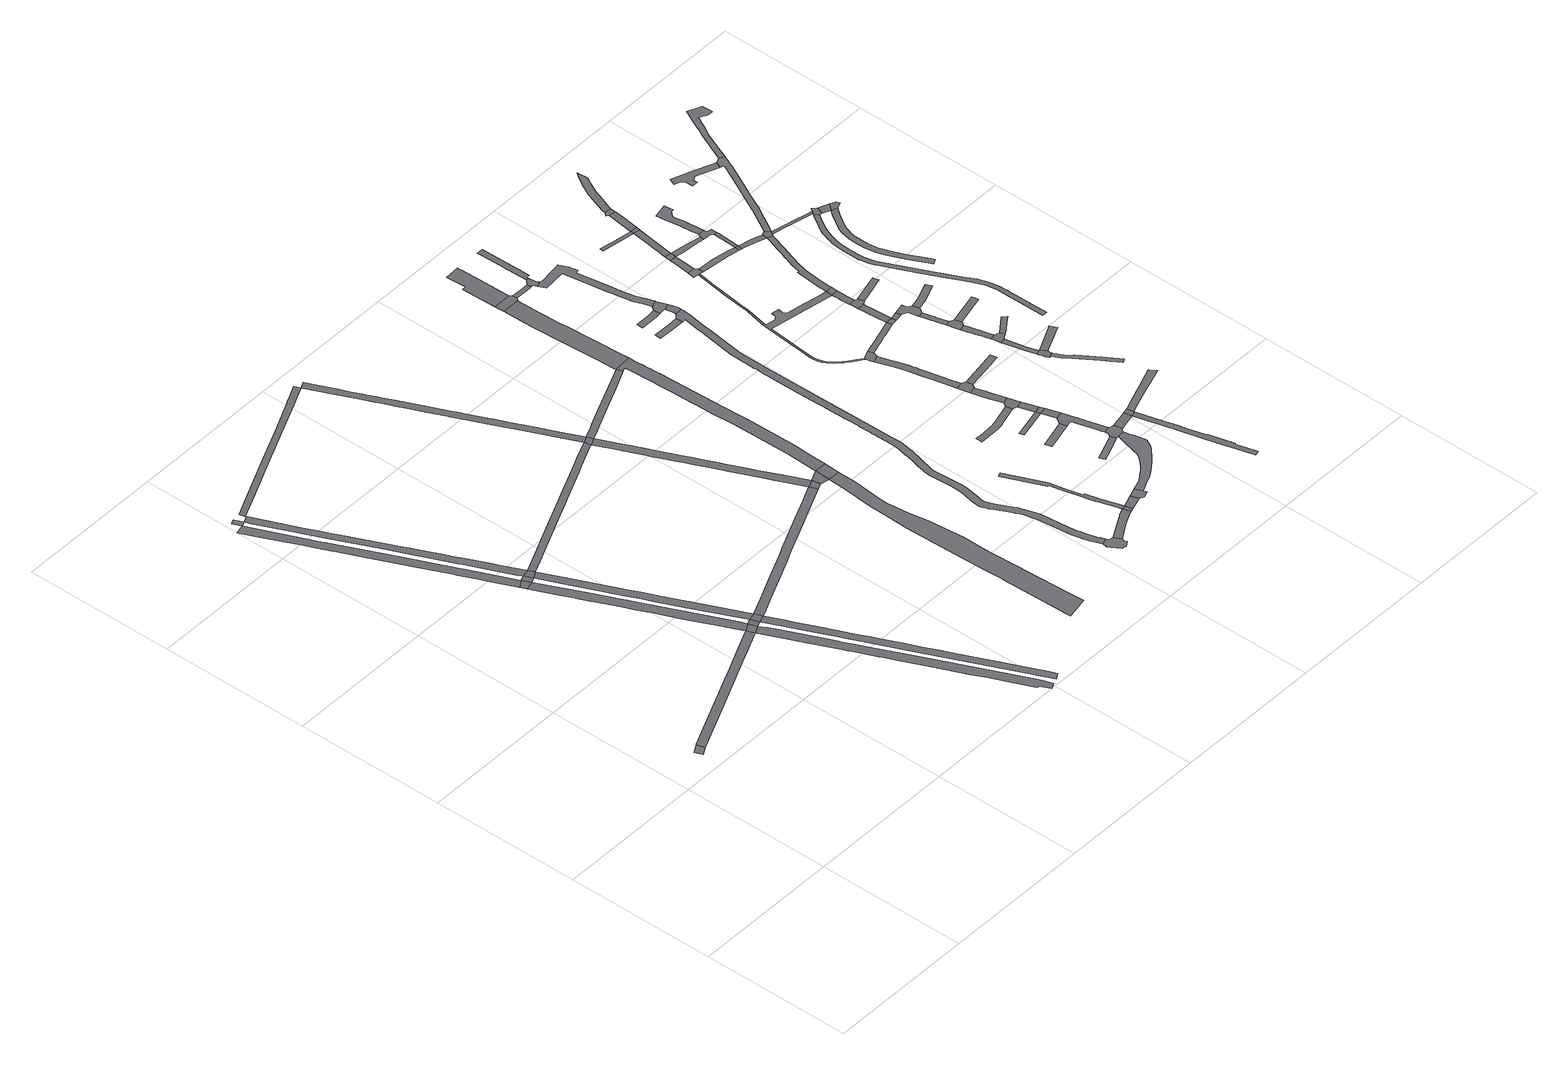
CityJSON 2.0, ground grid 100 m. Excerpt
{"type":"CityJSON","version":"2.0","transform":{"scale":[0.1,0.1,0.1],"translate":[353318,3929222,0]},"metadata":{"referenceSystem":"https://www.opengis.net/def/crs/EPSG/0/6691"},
"CityObjects":{
"road1":{"type":"Road","geometry":[{"type":"MultiSurface","lod":"1","boundaries":[[[0,1,2,3,4]]]}]},
"road2":{"type":"Road","attributes":{"RoadStructureAttribute.sectionType":"1"},"geometry":[{"type":"MultiSurface","lod":"1","boundaries":[[[5,6,7,8,9,10,11,12,13,14,2,1,15,16,17,18,19,20,21]]]}]},
"road3":{"type":"Road","attributes":{"RoadStructureAttribute.sectionType":"1"},"geometry":[{"type":"MultiSurface","lod":"1","boundaries":[[[22,23,24,25,26,27,28,29,30,31,32,33,34,35,36,37,38,39,40,41,42,43,44,45,46,47,48,49,50]]]}]},
"road4":{"type":"Road","attributes":{"RoadStructureAttribute.sectionType":"1"},"geometry":[{"type":"MultiSurface","lod":"1","boundaries":[[[51,52,50,53,54,55,56,57,58,59,60,61,62,63,64,65,66,67,68,69,70,71,72,73,74,75,76,77,78,79,80,81,82,83,54,84]]]}]},
"road5":{"type":"Road","geometry":[{"type":"MultiSurface","lod":"1","boundaries":[[[42,41,85,86]]]}]},
"road6":{"type":"Road","attributes":{"RoadStructureAttribute.sectionType":"1"},"geometry":[{"type":"MultiSurface","lod":"1","boundaries":[[[87,88,65,89,42,86]]]}]},
"road7":{"type":"Road","attributes":{"RoadStructureAttribute.sectionType":"1"},"geometry":[{"type":"MultiSurface","lod":"1","boundaries":[[[85,90,91,92,93,94,95,96,97,98,99,5,100,101,102,103,104,86]]]}]},
"road8":{"type":"Road","geometry":[{"type":"MultiSurface","lod":"1","boundaries":[[[105,66,65,88]]]}]},
"road9":{"type":"Road","geometry":[{"type":"MultiSurface","lod":"1","boundaries":[[[106,100,5,21]]]}]},
"road10":{"type":"Road","attributes":{"RoadStructureAttribute.sectionType":"1"},"geometry":[{"type":"MultiSurface","lod":"1","boundaries":[[[107,108,109,110,111,112,113,114,105,88,115,116,117,118,119,120,121]]]}]},
"road11":{"type":"Road","attributes":{"RoadStructureAttribute.sectionType":"1"},"geometry":[{"type":"MultiSurface","lod":"1","boundaries":[[[100,106,122,120]]]}]},
"road12":{"type":"Road","geometry":[{"type":"MultiSurface","lod":"1","boundaries":[[[120,122,123,121]]]}]},
"road13":{"type":"Road","attributes":{"RoadStructureAttribute.sectionType":"1"},"geometry":[{"type":"MultiSurface","lod":"1","boundaries":[[[124,125,126,127,128,129,130,131,132,133,134,135,136,137,138,139,140,141,142,143,144,145,146,147,148,149,150,151,152,153,154,155,156,157,106,21]]]}]},
"road14":{"type":"Road","attributes":{"RoadStructureAttribute.sectionType":"1"},"geometry":[{"type":"MultiSurface","lod":"1","boundaries":[[[122,158,159,160,161,162,163,164,165,166,167,168,169,170,171,172,173,174,175,176,177,178,179,180,181,182,183,184,185,186,123]]]}]},
"road15":{"type":"Road","attributes":{"RoadStructureAttribute.sectionType":"1"},"geometry":[{"type":"MultiSurface","lod":"1","boundaries":[[[187,188,189,190,191,192,193,194,195,196,197,198,199,200,201,202,203]]]}]},
"road16":{"type":"Road","attributes":{"RoadStructureAttribute.sectionType":"1"},"geometry":[{"type":"MultiSurface","lod":"1","boundaries":[[[204,205,206,207,208,209,66,105,210,211,212,213,214,215,216,217,218,219,220]]]}]},
"road17":{"type":"Road","attributes":{"RoadStructureAttribute.sectionType":"1"},"geometry":[{"type":"MultiSurface","lod":"1","boundaries":[[[123,221,222,223,224,225,226,227,228,229,230,231,232,233,234,235,236,237,238,239,121]]]}]},
"road18":{"type":"Road","attributes":{"RoadStructureAttribute.sectionType":"1"},"geometry":[{"type":"MultiSurface","lod":"1","boundaries":[[[240,241,242,243,244,245,246,247,248,249,250,251,252,253,254,255,256,257,258,259,260,202,261,262,263,264,265,266,267,268,269,270,271,272,273,274,275,276,277,278,279,220]]]}]},
"road19":{"type":"Road","geometry":[{"type":"MultiSurface","lod":"1","boundaries":[[[240,220,219,280]]]}]},
"road20":{"type":"Road","attributes":{"RoadStructureAttribute.sectionType":"1"},"geometry":[{"type":"MultiSurface","lod":"1","boundaries":[[[281,282,283,284,285,286,287,288,289,290,291,292,293,294,295,296,297,298,299,300,301,302,303,304,305,306,307,308,309]]]}]},
"road21":{"type":"Road","attributes":{"RoadStructureAttribute.sectionType":"1"},"geometry":[{"type":"MultiSurface","lod":"1","boundaries":[[[219,310,311,312,313,314,315,316,317,318,319,320,321,322,323,324,325,326,327,230,328,329,330,331,332,333,334,335,336,337,338,339,340,341,342,280]]]}]},
"road22":{"type":"Road","geometry":[{"type":"MultiSurface","lod":"1","boundaries":[[[230,229,343,328]]]}]},
"road23":{"type":"Road","attributes":{"RoadStructureAttribute.sectionType":"1"},"geometry":[{"type":"MultiSurface","lod":"1","boundaries":[[[328,343,297,344]]]}]},
"road24":{"type":"Road","geometry":[{"type":"MultiSurface","lod":"1","boundaries":[[[345,346,344,297,296]]]}]},
"road25":{"type":"Road","geometry":[{"type":"MultiSurface","lod":"1","boundaries":[[[347,348,349,350,351,352,353,354,355,356,357,358,359,360,361,240,280]]]}]},
"road26":{"type":"Road","geometry":[{"type":"MultiSurface","lod":"1","boundaries":[[[362,363,364,365,366,367,368,369,370,371,372]]]}]},
"road27":{"type":"Road","attributes":{"RoadStructureAttribute.sectionType":"1"},"geometry":[{"type":"MultiSurface","lod":"1","boundaries":[[[355,354,373,374,375,376,377,378,379,380,381,382,383,384,385,386,387,388,389,390,344,346,391,392,393,394,395,396,397,398,399,400,401,402,403,404,405,406,407,408]]]}]},
"road28":{"type":"Road","attributes":{"RoadStructureAttribute.sectionType":"1"},"geometry":[{"type":"MultiSurface","lod":"1","boundaries":[[[409,410,411,366,365,412,413,414,415]]]}]},
"road29":{"type":"Road","attributes":{"RoadStructureAttribute.sectionType":"1"},"geometry":[{"type":"MultiSurface","lod":"1","boundaries":[[[416,417,418,419,420,421,422,423,424,425,426,427,428,429,430,431,432,433,434,435,436,437,438,439,415]]]}]},
"road30":{"type":"Road","geometry":[{"type":"MultiSurface","lod":"1","boundaries":[[[416,415,414,440]]]}]},
"road31":{"type":"Road","geometry":[{"type":"MultiSurface","lod":"1","boundaries":[[[441,442,443,444,445,446,447,448,449,450,451,452,453,454,455,456,457,458,459,460,461,462,463,464,465,466,467,468,469,470,471,472,473,474,475,476,477,478,479,480,481,482,483,484,485,486,487,488,489,490,491,492,493,494,495,496,497,498,499,500,501,502,503,504,505,506,507,508,509,510,511,512,513,514,515,516,517,518,519,520,521,522,523,524,525,526,527,528,529,530,531,532,533,534,535,536,537,538,539,540,541,542,543,544,545,546,547,548,549,550,551,552,553,554,555,556,557,558,559,370,369]]]}]},
"road32":{"type":"Road","attributes":{"RoadStructureAttribute.sectionType":"1"},"geometry":[{"type":"MultiSurface","lod":"1","boundaries":[[[560,561,416,440]]]}]},
"road33":{"type":"Road","attributes":{"RoadStructureAttribute.sectionType":"1"},"geometry":[{"type":"MultiSurface","lod":"1","boundaries":[[[562,563,564,565,566,567,568,569,570,571,572,573,574,575,576,355,408]]]}]},
"road34":{"type":"Road","geometry":[{"type":"MultiSurface","lod":"1","boundaries":[[[577,561,560,578,579,580]]]}]},
"road35":{"type":"Road","geometry":[{"type":"MultiSurface","lod":"1","boundaries":[[[581,582,583,570,569,584]]]}]},
"road36":{"type":"Road","attributes":{"RoadStructureAttribute.sectionType":"1"},"geometry":[{"type":"MultiSurface","lod":"1","boundaries":[[[585,586,587,583,582,588,589,590,591,592,593,594]]]}]},
"road37":{"type":"Road","attributes":{"RoadStructureAttribute.sectionType":"1"},"geometry":[{"type":"MultiSurface","lod":"1","boundaries":[[[595,596,597,598,599,581,584,600,601,602,603,604]]]}]},
"road38":{"type":"Road","geometry":[{"type":"MultiSurface","lod":"1","boundaries":[[[486,605,606,607,608,487]]]}]},
"road39":{"type":"Road","attributes":{"RoadStructureAttribute.sectionType":"1"},"geometry":[{"type":"MultiSurface","lod":"1","boundaries":[[[609,610,611,612,613,614,615,616,617,618,619,620,621,622,623,624]]]}]},
"road40":{"type":"Road","geometry":[{"type":"MultiSurface","lod":"1","boundaries":[[[625,626,627,628,629,630,631]]]}]},
"road41":{"type":"Road","attributes":{"RoadStructureAttribute.sectionType":"1"},"geometry":[{"type":"MultiSurface","lod":"1","boundaries":[[[632,633,634,635,636,637,638,639,640,641,642,643,644,645,646,647,648,649,650,651,652,653,654,655,656,657,658,659,660,577,580]]]}]},
"road42":{"type":"Road","geometry":[{"type":"MultiSurface","lod":"1","boundaries":[[[661,595,604,662,663,664,665,666,667]]]}]},
"road43":{"type":"Road","attributes":{"RoadStructureAttribute.sectionType":"1"},"geometry":[{"type":"MultiSurface","lod":"1","boundaries":[[[668,669,670,671,672,673]]]}]},
"road44":{"type":"Road","geometry":[{"type":"MultiSurface","lod":"1","boundaries":[[[674,675,676,677,678,679]]]}]},
"road45":{"type":"Road","attributes":{"RoadStructureAttribute.sectionType":"1"},"geometry":[{"type":"MultiSurface","lod":"1","boundaries":[[[680,681,682,683,684,685,686,687,688,689,690,691,692,693,694,695,696,697,698,699,700,701,702,703,704,705,706,707,708,709,710,711,712,713,714,664,663]]]}]},
"road46":{"type":"Road","attributes":{"RoadStructureAttribute.sectionType":"1"},"geometry":[{"type":"MultiSurface","lod":"1","boundaries":[[[715,716,717,718,719,720,717,721]]]}]},
"road47":{"type":"Road","attributes":{"RoadStructureAttribute.sectionType":"1"},"geometry":[{"type":"MultiSurface","lod":"1","boundaries":[[[722,723,724,725,726,727,728,729,730,661,667]]]}]},
"road48":{"type":"Road","geometry":[{"type":"MultiSurface","lod":"1","boundaries":[[[731,732,695,694,631,630,733,734,735]]]}]},
"road49":{"type":"Road","attributes":{"RoadStructureAttribute.sectionType":"1"},"geometry":[{"type":"MultiSurface","lod":"1","boundaries":[[[734,736,737,738,739,485,484,740,741,742,735]]]}]},
"road50":{"type":"Road","geometry":[{"type":"MultiSurface","lod":"1","boundaries":[[[609,624,743,744,745,746,747,748]]]}]},
"road51":{"type":"Road","geometry":[{"type":"MultiSurface","lod":"1","boundaries":[[[749,750,751,752,753,754,755,756,757,758,759,719,718,668,673]]]}]},
"road52":{"type":"Road","attributes":{"RoadStructureAttribute.sectionType":"1"},"geometry":[{"type":"MultiSurface","lod":"1","boundaries":[[[760,761,744,743,762,721]]]}]},
"road53":{"type":"Road","attributes":{"RoadStructureAttribute.sectionType":"1"},"geometry":[{"type":"MultiSurface","lod":"1","boundaries":[[[747,763,764,765,766,767,768,769,770,771,772,748]]]}]},
"road54":{"type":"Road","geometry":[{"type":"MultiSurface","lod":"1","boundaries":[[[717,720,760,721]]]}]},
"road55":{"type":"Road","geometry":[{"type":"MultiSurface","lod":"1","boundaries":[[[678,773,645,644,774,775,776,777,753,752,778,779,780,679]]]}]},
"road56":{"type":"Road","geometry":[{"type":"MultiSurface","lod":"1","boundaries":[[[781,782,783,784,785,769,768,786]]]}]},
"road57":{"type":"Road","attributes":{"RoadStructureAttribute.sectionType":"1"},"geometry":[{"type":"MultiSurface","lod":"1","boundaries":[[[782,787,788,789,790,791,792,793,794,795,796,797,798,799,800,801,802,803,804,805,806,807,808,809,783]]]}]},
"road58":{"type":"Road","geometry":[{"type":"MultiSurface","lod":"1","boundaries":[[[810,811,812,813,814,815,816,817,798,797,818]]]}]},
"road59":{"type":"Road","attributes":{"RoadStructureAttribute.sectionType":"1"},"geometry":[{"type":"MultiSurface","lod":"1","boundaries":[[[775,819,820,821,822,823,776]]]}]},
"road60":{"type":"Road","attributes":{"RoadStructureAttribute.sectionType":"1"},"geometry":[{"type":"MultiSurface","lod":"1","boundaries":[[[824,825,826,827,828,829,830,831,832,833,834,835,836,837,820,838,839,840,841,842,843,844,845,846,847]]]}]},
"road61":{"type":"Road","attributes":{"RoadStructureAttribute.sectionType":"1"},"geometry":[{"type":"MultiSurface","lod":"1","boundaries":[[[848,849,850,851,852,853,781,786]]]}]},
"road62":{"type":"Road","geometry":[{"type":"MultiSurface","lod":"1","boundaries":[[[854,855,821,820,837,856]]]}]},
"road63":{"type":"Road","attributes":{"RoadStructureAttribute.sectionType":"1"},"geometry":[{"type":"MultiSurface","lod":"1","boundaries":[[[857,858,810,818,859,860,861,862,863,864,865]]]}]},
"road64":{"type":"Road","geometry":[{"type":"MultiSurface","lod":"1","boundaries":[[[866,867,868,869,870,871,872,873,874,875,876,877,878,879,880,881,882,883,884,885,886,887,888,889,890,891,815,814,892,893,894,895,896,897,898,899,900,901,902,903,904,905,906,907,908,909,910,911,912,913,914,915,916,917,918,919,920,921,922,923,924,925,926,927,928,929]]]}]},
"road65":{"type":"Road","geometry":[{"type":"MultiSurface","lod":"1","boundaries":[[[930,931,932,933,929,928,934,935,936,937]]]}]},
"road66":{"type":"Road","geometry":[{"type":"MultiSurface","lod":"1","boundaries":[[[938,939,940,941,942,943]]]}]},
"road67":{"type":"Road","geometry":[{"type":"MultiSurface","lod":"1","boundaries":[[[944,945,946,947,948]]]}]},
"road68":{"type":"Road","geometry":[{"type":"MultiSurface","lod":"1","boundaries":[[[865,864,949,950,951]]]}]},
"road69":{"type":"Road","attributes":{"RoadStructureAttribute.sectionType":"1"},"geometry":[{"type":"MultiSurface","lod":"1","boundaries":[[[951,952,953,954,955,956,957,958,865]]]}]},
"road70":{"type":"Road","attributes":{"RoadStructureAttribute.sectionType":"1"},"geometry":[{"type":"MultiSurface","lod":"1","boundaries":[[[959,960,961,962,963,964,854,856,965,966,967,968,969]]]}]},
"road71":{"type":"Road","attributes":{"RoadStructureAttribute.sectionType":"1"},"geometry":[{"type":"MultiSurface","lod":"1","boundaries":[[[951,950,970,971,972]]]}]},
"road72":{"type":"Road","attributes":{"RoadStructureAttribute.sectionType":"1"},"geometry":[{"type":"MultiSurface","lod":"1","boundaries":[[[942,973,974,975,976,946,945,977,978]]]}]},
"road73":{"type":"Road","geometry":[{"type":"MultiSurface","lod":"1","boundaries":[[[979,980,981,982,983,984,955,954]]]}]},
"road74":{"type":"Road","attributes":{"RoadStructureAttribute.sectionType":"1"},"geometry":[{"type":"MultiSurface","lod":"1","boundaries":[[[985,986,945,944,948,987,988,930,937,989,944,990,991,992,993,994]]]}]},
"road75":{"type":"Road","attributes":{"RoadStructureAttribute.sectionType":"1"},"geometry":[{"type":"MultiSurface","lod":"1","boundaries":[[[908,995,996,997,998,999,983,982,1000,1001,1002,1003,1004]]]}]},
"road76":{"type":"Road","attributes":{"RoadStructureAttribute.sectionType":"1"},"geometry":[{"type":"MultiSurface","lod":"1","boundaries":[[[1005,1006,1007,1008,936,935,1009,1010,1011,1012,1013]]]}]},
"road77":{"type":"Road","geometry":[{"type":"MultiSurface","lod":"1","boundaries":[[[908,1004,1014,909]]]}]},
"road78":{"type":"Road","attributes":{"RoadStructureAttribute.sectionType":"1"},"geometry":[{"type":"MultiSurface","lod":"1","boundaries":[[[1015,1016,1017,1018,1019,1020,1021,1022,1023]]]}]},
"road79":{"type":"Road","geometry":[{"type":"MultiSurface","lod":"1","boundaries":[[[1024,1025,1026,1027,1028,1029,1030,1031,1032,1033,1034,1035,1019,1018]]]}]},
"road80":{"type":"Road","attributes":{"RoadStructureAttribute.sectionType":"1"},"geometry":[{"type":"MultiSurface","lod":"1","boundaries":[[[1036,1037,1038,1039,1040,1041,1042,1043,1044]]]}]},
"road81":{"type":"Road","attributes":{"RoadStructureAttribute.sectionType":"1"},"geometry":[{"type":"MultiSurface","lod":"1","boundaries":[[[1045,1046,1047,1048,1049,1050,1051,1052,1053,1054]]]}]},
"road82":{"type":"Road","geometry":[{"type":"MultiSurface","lod":"1","boundaries":[[[971,1055,1049,1048,1056,1057,1058,1059,1060,1061,972]]]}]},
"road83":{"type":"Road","geometry":[{"type":"MultiSurface","lod":"1","boundaries":[[[943,942,978,1062]]]}]},
"road84":{"type":"Road","geometry":[{"type":"MultiSurface","lod":"1","boundaries":[[[1063,1064,1054,1053,1065,1066,1040,1039]]]}]},
"road85":{"type":"Road","geometry":[{"type":"MultiSurface","lod":"1","boundaries":[[[1022,1067,1068,1069,1036,1044,1070,1023]]]}]},
"road86":{"type":"Road","attributes":{"RoadStructureAttribute.sectionType":"1"},"geometry":[{"type":"MultiSurface","lod":"1","boundaries":[[[1071,1072,1073,1074,1075,1076,1077,1078,1079,1080,1081,1082,1083,1084,1085,1086,1087,1031,1030]]]}]},
"road87":{"type":"Road","attributes":{"RoadStructureAttribute.sectionType":"1"},"geometry":[{"type":"MultiSurface","lod":"1","boundaries":[[[1088,1089,1090,1091,1092,1093,1094,1095,943,1062]]]}]},
"road88":{"type":"Road","geometry":[{"type":"MultiSurface","lod":"1","boundaries":[[[979,1096,1097,1098,1099,1100,1101,1102,1103,980]]]}]},
"road89":{"type":"Road","geometry":[{"type":"MultiSurface","lod":"1","boundaries":[[[1104,1105,1092,1091,1106,1107]]]}]},
"road90":{"type":"Road","geometry":[{"type":"MultiSurface","lod":"1","boundaries":[[[1012,1108,1109,1110,1013]]]}]},
"road91":{"type":"Road","attributes":{"RoadStructureAttribute.sectionType":"1"},"geometry":[{"type":"MultiSurface","lod":"1","boundaries":[[[1111,1035,1034,1112,1113,1114,1115,1116]]]}]},
"road92":{"type":"Road","geometry":[{"type":"MultiSurface","lod":"1","boundaries":[[[1068,1117,1118,1119,1120,1069]]]}]},
"road93":{"type":"Road","attributes":{"RoadStructureAttribute.sectionType":"1"},"geometry":[{"type":"MultiSurface","lod":"1","boundaries":[[[1014,1121,1122,1123,1124,1125,1126,1127,1128,1129,1130,1131,1132,1133,1134,1135,1136,1137,1138,1139,1140,1141,1142,1143,1144,1145,1146,1147,1148,1149,1150,1151,909]]]}]},
"road94":{"type":"Road","attributes":{"RoadStructureAttribute.sectionType":"1"},"geometry":[{"type":"MultiSurface","lod":"1","boundaries":[[[1152,1153,1013,1110,1154,1155,1156]]]}]},
"road95":{"type":"Road","geometry":[{"type":"MultiSurface","lod":"1","boundaries":[[[993,1157,1156,1155,1158,1159,1160,1161,994]]]}]},
"road96":{"type":"Road","attributes":{"RoadStructureAttribute.sectionType":"1"},"geometry":[{"type":"MultiSurface","lod":"1","boundaries":[[[1063,1162,1163,1164,1165,1064]]]}]},
"road97":{"type":"Road","geometry":[{"type":"MultiSurface","lod":"1","boundaries":[[[1056,1166,1167,1168,1169,1057]]]}]},
"road98":{"type":"Road","attributes":{"RoadStructureAttribute.sectionType":"1"},"geometry":[{"type":"MultiSurface","lod":"1","boundaries":[[[1170,1171,1172,1173,1174,1175,1176,1177,1178,1179,1180,1181,1161,1160]]]}]},
"road99":{"type":"Road","attributes":{"RoadStructureAttribute.sectionType":"1"},"geometry":[{"type":"MultiSurface","lod":"1","boundaries":[[[1182,1183,1109,1108,1184,1185,1186,1136,1187]]]}]},
"road100":{"type":"Road","attributes":{"RoadStructureAttribute.sectionType":"1"},"geometry":[{"type":"MultiSurface","lod":"1","boundaries":[[[1188,1189,1190,1191,1192,1193,1194,1195,1196,1197,1198,1199,1200,1201,1202,1203,1204,1205,1206,1104,1107]]]}]},
"road101":{"type":"Road","geometry":[{"type":"MultiSurface","lod":"1","boundaries":[[[1207,1187,1136,1135,1208,1209,1210]]]}]},
"road102":{"type":"Road","attributes":{"RoadStructureAttribute.sectionType":"1"},"geometry":[{"type":"MultiSurface","lod":"1","boundaries":[[[1211,1212,1213,1214,1215,1216,1217,1218,1219,1220,1221,1222,1223,1224,1225,1226,1227,1228,1229,1230,1231,1232,1233,1234,1235,1236,1237,1238,1239,1240,1241,1242,1243,1244,1245,1246,1247,1248,1249,1250,1251,1252,1253,1254,1255,1256,1257,1258,1259,1260,1261,1262,1263,1264,1265,1266,1267,1268,1269,1270,1271,1272,1273,1274,1275,1276,1277,1278,1279]]]}]},
"road103":{"type":"Road","attributes":{"RoadStructureAttribute.sectionType":"1"},"geometry":[{"type":"MultiSurface","lod":"1","boundaries":[[[1280,1281,1282,1283,1284,1209,1208,1285,1286,1287,1288,1289,1290,1291,1292]]]}]},
"road104":{"type":"Road","attributes":{"RoadStructureAttribute.sectionType":"1"},"geometry":[{"type":"MultiSurface","lod":"1","boundaries":[[[1293,1294,1295,1296,1297,1298,1299,1300,1301,1302,1303,1304,1305,1306,1307,1308,1309,1310,1311,1312,1313,1314,1315,1316,1317,1318,1319,1320,1321,1322,1323,1324,1325,1326,1327,1328,1329,1330,1331,1332,1333,1334,1335,1336,1337,1338]]]}]},
"road105":{"type":"Road","attributes":{"RoadStructureAttribute.sectionType":"1"},"geometry":[{"type":"MultiSurface","lod":"1","boundaries":[[[1339,1340,1341,1342,1343,1344,1345,1346,1347,1348,1349,1350,1210,1209,1351,1352,1353,1354,1355,1356,1357,1358,1359,1360,1361,1362,1363,1364,1365,1366,1367]]]}]},
"road106":{"type":"Road","geometry":[{"type":"MultiSurface","lod":"1","boundaries":[[[1279,1278,1368,1369,1370,1371,1372,1280,1292]]]}]},
"road107":{"type":"Road","geometry":[{"type":"MultiSurface","lod":"1","boundaries":[[[1373,1374,1375,1376,1377,1378,1379,1380,1381,1382,1339,1367]]]}]},
"road108":{"type":"Road","attributes":{"RoadStructureAttribute.sectionType":"1"},"geometry":[{"type":"MultiSurface","lod":"1","boundaries":[[[1383,1370,1369,1384,1293,1385]]]}]},
"road109":{"type":"Road","geometry":[{"type":"MultiSurface","lod":"1","boundaries":[[[1293,1338,1386,1387,1385]]]}]},
"road110":{"type":"Road","geometry":[{"type":"MultiSurface","lod":"1","boundaries":[[[1364,1388,1389,1390,1391,1392,1393,1394,1395,1396,1397,1398,1399,1400,1401,1402,1403,1404,1405,1365]]]}]}
},
"vertices":[
[283,1131,0],[336,1160,0],[316,1212,0],[275,1186,0],[261,1179,0],
[1228,1625,0],[1227,1624,0],[1055,1546,0],[1034,1537,0],[903,1477,0],[879,1466,0],[742,1404,0],[731,1398,0],[714,1392,0],[323,1215,0],[371,1176,0],[737,1342,0],[753,1349,0],[765,1354,0],[1016,1468,0],[1104,1508,0],[1251,1573,0],
[4,4336,0],[11,4322,0],[85,4158,0],[86,4156,0],[118,4086,0],[161,3992,0],[194,3919,0],[232,3835,0],[238,3823,0],[240,3818,0],[312,3658,0],[376,3517,0],[376,3516,0],[381,3504,0],[465,3320,0],[529,3178,0],[537,3161,0],[589,3045,0],[610,2997,0],[687,2830,0],[736,2861,0],[723,2891,0],[602,3158,0],[587,3190,0],[440,3516,0],[262,3909,0],[252,3930,0],[182,4085,0],[66,4350,0],
[54,4415,0],[39,4408,0],[81,4357,0],[100,4366,0],[115,4324,0],[223,4085,0],[290,3937,0],[426,3637,0],[481,3515,0],[572,3315,0],[615,3219,0],[625,3197,0],[642,3160,0],[756,2905,0],[772,2877,0],[822,2887,0],[749,3047,0],[740,3068,0],[677,3207,0],[669,3222,0],[640,3287,0],[619,3334,0],[558,3465,0],[536,3515,0],[535,3515,0],[518,3552,0],[442,3718,0],[365,3885,0],[336,3948,0],[313,3999,0],[273,4084,0],[217,4214,0],[143,4385,0],[74,4424,0],
[702,2790,0],[760,2806,0],
[778,2814,0],[797,2823,0],[754,2869,0],
[783,2613,0],[819,2534,0],[821,2528,0],[857,2449,0],[873,2415,0],[932,2284,0],[963,2214,0],[1006,2119,0],[1079,1955,0],[1155,1789,0],[1281,1655,0],[1268,1695,0],[1066,2143,0],[1021,2239,0],[890,2528,0],
[841,2847,0],
[1304,1600,0],
[1263,1918,0],[1219,2015,0],[1191,2076,0],[1134,2201,0],[1094,2289,0],[1072,2339,0],[992,2515,0],[918,2678,0],[885,2621,0],[1021,2320,0],[1050,2256,0],[1089,2170,0],[1157,2019,0],[1318,1671,0],[1369,1684,0],
[1341,1615,0],
[1390,1632,0],
[1328,1405,0],[1376,1299,0],[1402,1240,0],[1408,1226,0],[1460,1113,0],[1477,1077,0],[1480,1070,0],[1505,1015,0],[1552,913,0],[1557,902,0],[1595,815,0],[1627,746,0],[1672,646,0],[1708,567,0],[1710,564,0],[1773,421,0],[1814,335,0],[1853,246,0],[1925,86,0],[1932,70,0],[1948,64,0],[1976,2,0],[2016,20,0],[1988,110,0],[1705,729,0],[1561,1044,0],[1551,1067,0],[1550,1069,0],[1510,1157,0],[1501,1178,0],[1483,1216,0],[1416,1366,0],[1333,1551,0],[1315,1581,0],
[1368,1555,0],[1473,1320,0],[1519,1219,0],[1566,1115,0],[1587,1069,0],[1703,812,0],[1816,561,0],[1930,310,0],[2054,35,0],[2097,61,0],[2065,133,0],[2063,138,0],[1984,313,0],[1953,380,0],[1914,468,0],[1839,636,0],[1818,683,0],[1770,788,0],[1725,888,0],[1699,948,0],[1686,976,0],[1662,1029,0],[1644,1068,0],[1615,1132,0],[1573,1225,0],[1542,1295,0],[1539,1301,0],[1462,1471,0],[1441,1519,0],
[1049,4849,0],[1037,4843,0],[1011,4830,0],[794,4730,0],[540,4616,0],[251,4485,0],[130,4430,0],[140,4392,0],[292,4461,0],[619,4609,0],[662,4628,0],[811,4695,0],[1028,4793,0],[1057,4806,0],[1086,4819,0],[1167,4857,0],[1150,4895,0],
[1722,3293,0],[1633,3252,0],[1465,3177,0],[1382,3139,0],[1163,3041,0],[896,2920,0],[930,2888,0],[1041,2937,0],[1178,2999,0],[1224,3020,0],[1380,3090,0],[1483,3137,0],[1634,3205,0],[1657,3215,0],[1849,3301,0],[1861,3306,0],[1851,3350,0],
[1443,1656,0],[1532,1697,0],[1675,1761,0],[1831,1832,0],[1895,1863,0],[1912,1871,0],[2064,1939,0],[2276,2035,0],[2407,2094,0],[2384,2144,0],[2278,2096,0],[2135,2032,0],[2060,1998,0],[1888,1921,0],[1871,1912,0],[1832,1893,0],[1673,1821,0],[1520,1752,0],[1411,1703,0],
[1892,3368,0],[1833,3499,0],[1814,3542,0],[1778,3620,0],[1741,3701,0],[1713,3763,0],[1667,3865,0],[1659,3883,0],[1613,3985,0],[1578,4060,0],[1575,4069,0],[1514,4202,0],[1428,4393,0],[1406,4441,0],[1383,4491,0],[1369,4524,0],[1360,4542,0],[1351,4563,0],[1322,4626,0],[1291,4696,0],[1209,4876,0],[1241,4692,0],[1248,4677,0],[1307,4547,0],[1347,4459,0],[1350,4451,0],[1387,4371,0],[1397,4349,0],[1424,4289,0],[1471,4183,0],[1523,4069,0],[1526,4062,0],[1547,4017,0],[1616,3865,0],[1623,3851,0],[1695,3693,0],[1697,3688,0],[1715,3650,0],[1782,3500,0],[1783,3500,0],
[1911,3328,0],
[2658,353,0],[2653,447,0],[2641,672,0],[2635,821,0],[2628,1003,0],[2627,1043,0],[2626,1115,0],[2626,1210,0],[2618,1291,0],[2603,1452,0],[2581,1578,0],[2566,1702,0],[2565,1718,0],[2566,1775,0],[2585,1974,0],[2588,2097,0],[2506,2099,0],[2503,1979,0],[2485,1780,0],[2481,1634,0],[2478,1498,0],[2488,1101,0],[2495,939,0],[2500,812,0],[2500,803,0],[2509,507,0],[2510,354,0],[2511,318,0],[2659,349,0],
[1875,3275,0],[1929,3156,0],[1937,3138,0],[1945,3119,0],[1964,3078,0],[1995,3009,0],[2005,2987,0],[2074,2832,0],[2083,2814,0],[2111,2750,0],[2156,2650,0],[2180,2596,0],[2190,2573,0],[2196,2561,0],[2236,2473,0],[2285,2363,0],[2301,2328,0],[2310,2309,0],[2435,2167,0],[2361,2331,0],[2311,2441,0],[2289,2491,0],[2283,2503,0],[2225,2632,0],[2210,2665,0],[2171,2752,0],[2141,2817,0],[2134,2832,0],[2119,2865,0],[2059,3000,0],[2030,3065,0],[1985,3165,0],[1959,3223,0],
[2446,2111,0],
[2512,2202,0],
[2590,2168,0],[2591,2199,0],
[1973,3356,0],[2019,3377,0],[2184,3452,0],[2279,3494,0],[2296,3501,0],[2307,3507,0],[2383,3540,0],[2450,3571,0],[2435,3612,0],[2387,3590,0],[2174,3495,0],[2166,3492,0],[2143,3482,0],[1994,3414,0],[1970,3403,0],
[3160,461,0],[3196,485,0],[3188,497,0],[3195,522,0],[3171,567,0],[3170,566,0],[3144,570,0],[3135,591,0],[3094,574,0],[3085,543,0],[3131,468,0],
[2478,3583,0],[2481,3511,0],[2481,3503,0],[2482,3492,0],[2483,3482,0],[2483,3469,0],[2488,3378,0],[2490,3322,0],[2490,3321,0],[2492,3265,0],[2495,3195,0],[2496,3163,0],[2500,3013,0],[2503,2954,0],[2511,2812,0],[2512,2773,0],[2518,2507,0],[2519,2425,0],[2596,2340,0],[2599,2426,0],[2592,2775,0],[2591,2815,0],[2584,2949,0],[2580,3016,0],[2576,3166,0],[2575,3198,0],[2570,3324,0],[2568,3382,0],[2565,3433,0],[2563,3473,0],[2562,3491,0],[2562,3497,0],[2561,3507,0],[2558,3574,0],[2557,3581,0],[2555,3619,0],
[3343,665,0],[3333,659,0],[3288,633,0],[3303,586,0],[3380,624,0],[3405,632,0],[3388,682,0],
[3414,690,0],[3403,728,0],[3366,845,0],[3365,850,0],[3348,917,0],[3345,929,0],[3336,926,0],[3336,928,0],[3305,1048,0],[3286,1140,0],[3284,1151,0],[3172,1403,0],[3143,1390,0],[3255,1137,0],[3257,1126,0],[3269,1129,0],[3286,1048,0],[3304,977,0],[3305,973,0],[3339,840,0],[3341,833,0],[3363,762,0],[3380,710,0],[3387,687,0],
[3426,640,0],
[3121,625,0],[3114,643,0],[3097,690,0],[3093,709,0],[3087,740,0],[3082,763,0],[3069,863,0],[3067,878,0],[3066,885,0],[3061,929,0],[3053,1007,0],[3040,1051,0],[3033,1081,0],[3010,1142,0],[3006,1150,0],[2998,1167,0],[2952,1258,0],[2930,1316,0],[2931,1342,0],[2938,1367,0],[2946,1411,0],[2952,1446,0],[2956,1479,0],[2955,1507,0],[2944,1711,0],[2972,1823,0],[2989,1891,0],[2991,1899,0],[2999,1945,0],[3004,1977,0],[3006,2004,0],[3005,2061,0],[3002,2253,0],[3000,2340,0],[2996,2581,0],[2994,2925,0],[2993,3156,0],[2995,3178,0],[2996,3187,0],[3029,3416,0],[3038,3485,0],[3053,3588,0],[3059,3642,0],[3058,3661,0],[3012,3659,0],[2982,3633,0],[2983,3589,0],[3007,3589,0],[2992,3486,0],[2985,3435,0],[2983,3424,0],[2970,3337,0],[2956,3244,0],[2951,3204,0],[2951,3201,0],[2949,3186,0],[2947,3076,0],[2947,3027,0],[2947,3015,0],[2946,2944,0],[2946,2938,0],[2946,2927,0],[2947,2842,0],[2948,2701,0],[2951,2567,0],[2953,2522,0],[2953,2493,0],[2954,2453,0],[2954,2427,0],[2954,2416,0],[2955,2361,0],[2955,2345,0],[2956,2336,0],[2957,2270,0],[2957,2256,0],[2958,2192,0],[2958,2170,0],[2958,2149,0],[2960,2036,0],[2959,1986,0],[2956,1967,0],[2943,1908,0],[2943,1904,0],[2930,1844,0],[2923,1817,0],[2918,1794,0],[2906,1746,0],[2904,1739,0],[2900,1719,0],[2898,1698,0],[2901,1647,0],[2903,1614,0],[2908,1534,0],[2909,1500,0],[2906,1457,0],[2896,1414,0],[2889,1383,0],[2884,1357,0],[2882,1331,0],[2883,1316,0],[2885,1301,0],[2894,1272,0],[2902,1255,0],[2914,1231,0],[2962,1135,0],[2967,1124,0],[2971,1115,0],[2981,1092,0],[2986,1079,0],[2994,1052,0],[3004,1010,0],[3007,997,0],[3029,825,0],[3037,759,0],[3044,721,0],[3046,713,0],[3051,686,0],[3062,648,0],[3083,597,0],
[3516,670,0],[3498,721,0],
[2550,3699,0],[2543,3813,0],[2539,3878,0],[2529,4057,0],[2526,4105,0],[2521,4211,0],[2520,4248,0],[2516,4409,0],[2397,4407,0],[2399,4281,0],[2401,4209,0],[2416,3952,0],[2418,3917,0],[2428,3741,0],[2435,3621,0],
[3560,743,0],[3544,656,0],[3586,670,0],[3578,694,0],
[2530,4457,0],[2515,4471,0],[2395,4469,0],[2532,4426,0],
[2407,4838,0],[2415,4705,0],[2390,4705,0],[2514,4484,0],[2514,4500,0],[2513,4565,0],[2510,4732,0],[2508,4811,0],[2507,4842,0],[2507,4844,0],
[2654,4455,0],[2637,4456,0],[2631,4456,0],[2598,4456,0],[2580,4456,0],[2582,4425,0],[2599,4425,0],[2617,4424,0],[2637,4424,0],[2654,4424,0],
[2917,3631,0],[2799,3633,0],[2798,3591,0],[2926,3588,0],
[3617,1743,0],[3495,1709,0],[3468,1702,0],[3444,1698,0],[3418,1696,0],[3370,1694,0],[3347,1694,0],[3305,1694,0],[3305,1649,0],[3370,1649,0],[3371,1649,0],[3420,1651,0],[3449,1653,0],[3478,1658,0],[3507,1665,0],[3629,1700,0],
[2936,3771,0],[2902,3769,0],[2800,3768,0],[2800,3726,0],[2920,3727,0],[2954,3730,0],[2950,3772,0],
[3618,711,0],[3637,720,0],[3699,747,0],[3728,766,0],[3762,791,0],[3791,811,0],[3805,822,0],[3834,849,0],[3893,905,0],[3919,959,0],[3900,1041,0],[3894,1059,0],[3884,1103,0],[3838,1096,0],[3824,1042,0],[3818,1019,0],[3809,987,0],[3802,958,0],[3793,922,0],[3775,891,0],[3760,873,0],[3754,866,0],[3717,831,0],[3706,820,0],[3699,816,0],[3685,806,0],[3633,770,0],[3626,767,0],[3624,766,0],
[2682,4483,0],[2671,4424,0],[2682,4401,0],[2715,4417,0],[2713,4418,0],[2702,4446,0],[2700,4484,0],
[3707,1419,0],[3518,1370,0],[3527,1336,0],[3530,1326,0],[3532,1327,0],[3718,1375,0],
[3658,1075,0],[3627,1063,0],[3642,1026,0],[3676,1039,0],[3823,1096,0],[3808,1133,0],
[2704,4353,0],[2843,4367,0],[2856,4368,0],[2888,4159,0],[2904,4065,0],[2906,4053,0],[2915,3996,0],[2918,3980,0],[2927,3936,0],[2928,3932,0],[2933,3914,0],[2937,3901,0],[2941,3887,0],[2958,3841,0],[2971,3804,0],[3015,3819,0],[3000,3865,0],[2982,3911,0],[2977,3925,0],[2961,3998,0],[2952,4052,0],[2945,4097,0],[2909,4312,0],[2925,4315,0],[2929,4316,0],[2925,4341,0],[2922,4362,0],[2920,4374,0],[2891,4433,0],[2880,4431,0],[2849,4427,0],[2807,4421,0],[2741,4412,0],[2733,4413,0],[2722,4415,0],
[3497,1539,0],[3504,1510,0],[3702,1556,0],[3733,1463,0],[3778,1471,0],[3749,1563,0],[3693,1585,0],
[2699,4498,0],[2722,4499,0],[2721,4541,0],[2716,4806,0],[2715,4841,0],[2673,4840,0],[2675,4823,0],[2677,4757,0],[2680,4577,0],
[3037,3760,0],[3016,3817,0],[2987,3733,0],[2998,3734,0],[3041,3749,0],
[2999,3730,0],[3001,3722,0],[3006,3705,0],[3010,3685,0],[3058,3679,0],[3057,3686,0],[3049,3726,0],
[3658,1693,0],[3702,1707,0],[3693,1737,0],[3688,1753,0],[3679,1782,0],[3635,1769,0],
[3758,1385,0],[3805,1219,0],[3812,1195,0],[3816,1180,0],[3860,1191,0],[3820,1329,0],[3818,1338,0],[3816,1344,0],[3813,1356,0],[3806,1379,0],[3802,1393,0],
[3737,1599,0],[3727,1629,0],[3691,1590,0],
[3656,1862,0],[3655,1863,0],[3645,1899,0],[3644,1901,0],[3642,1909,0],[3624,1981,0],[3579,1969,0],[3597,1896,0],[3600,1886,0],[3609,1856,0],
[3837,1101,0],[3893,1120,0],[3904,1122,0],[3891,1177,0],[3872,1181,0],[3818,1170,0],[3819,1167,0],[3821,1159,0],
[3632,2048,0],[3604,2059,0],[3559,2048,0],[3562,2038,0],[3565,2023,0],[3639,2004,0],
[3583,2144,0],[3580,2159,0],[3543,2321,0],[3539,2341,0],[3537,2349,0],[3532,2372,0],[3529,2387,0],[3512,2443,0],[3511,2448,0],[3498,2485,0],[3469,2566,0],[3426,2550,0],[3454,2472,0],[3466,2438,0],[3472,2418,0],[3484,2378,0],[3486,2369,0],[3498,2306,0],[3504,2282,0],[3517,2224,0],[3518,2224,0],[3553,2072,0],[3556,2061,0],
[3468,2633,0],[3467,2633,0],[3424,2616,0],[3414,2612,0],[3412,2612,0],[3408,2599,0],[3416,2577,0],[3417,2574,0],[3481,2600,0],
[3931,1129,0],[4020,1152,0],[4008,1204,0],[3966,1195,0],[3928,1186,0],
[4252,418,0],[4249,427,0],[4221,533,0],[4215,555,0],[4221,557,0],[4177,728,0],[4170,726,0],[4137,853,0],[4127,892,0],[4114,941,0],[4100,995,0],[4099,999,0],[4087,1039,0],[4055,1161,0],[4051,1039,0],[4066,987,0],[4083,923,0],[4084,919,0],[4095,876,0],[4159,633,0],[4164,614,0],[4166,605,0],[4188,523,0],[4218,409,0],
[3830,2036,0],[3888,2046,0],[3901,2049,0],[3894,2093,0],[3888,2092,0],[3812,2079,0],
[4043,1213,0],[4027,1209,0],[4053,1168,0],
[3567,2664,0],[3496,2642,0],[3581,2631,0],[3612,2641,0],[3629,2646,0],[3640,2649,0],[3698,2667,0],[3732,2677,0],[3723,2712,0],
[3331,3699,0],[3325,3660,0],[3306,3534,0],[3301,3494,0],[3300,3482,0],[3296,3447,0],[3287,3371,0],[3287,3367,0],[3259,3238,0],[3251,3179,0],[3237,3035,0],[3233,2999,0],[3225,2911,0],[3222,2884,0],[3221,2878,0],[3219,2836,0],[3224,2800,0],[3233,2770,0],[3246,2746,0],[3270,2713,0],[3297,2687,0],[3309,2675,0],[3317,2667,0],[3343,2648,0],[3370,2629,0],[3395,2611,0],[3375,2637,0],[3349,2656,0],[3323,2675,0],[3315,2683,0],[3304,2694,0],[3278,2720,0],[3255,2751,0],[3243,2774,0],[3234,2803,0],[3229,2837,0],[3231,2877,0],[3235,2910,0],[3246,3029,0],[3260,3171,0],[3496,3130,0],[3670,3100,0],[3700,3094,0],[3702,3140,0],[3660,3147,0],[3500,3175,0],[3424,3188,0],[3407,3213,0],[3412,3246,0],[3363,3254,0],[3357,3221,0],[3333,3204,0],[3266,3216,0],[3269,3236,0],[3297,3366,0],[3297,3369,0],[3306,3445,0],[3310,3482,0],[3311,3487,0],[3316,3532,0],[3335,3658,0],[3340,3695,0],[3353,3776,0],[3343,3778,0],
[3317,3832,0],[3312,3805,0],[3309,3783,0],[3339,3779,0],[3357,3776,0],[3378,3773,0],[3382,3808,0],[3365,3829,0],
[3261,4321,0],[3150,4339,0],[3146,4315,0],[3231,4302,0],[3371,4279,0],[3374,4303,0],
[3375,3973,0],[3381,4013,0],[3336,4017,0],[3334,4003,0],[3331,3978,0],
[3746,2679,0],[3773,2683,0],[3769,2714,0],
[3758,2861,0],[3755,2891,0],[3754,2908,0],[3709,2905,0],[3712,2870,0],[3712,2867,0],[3713,2851,0],
[4376,1334,0],[4372,1333,0],[4228,1280,0],[4213,1274,0],[4203,1271,0],[4049,1214,0],[4146,1202,0],[4197,1220,0],[4219,1228,0],[4374,1281,0],[4404,1291,0],
[3797,2686,0],[3827,2694,0],[3819,2726,0],
[3359,4189,0],[3347,4100,0],[3344,4077,0],[3340,4048,0],[3384,4047,0],[3416,4273,0],
[3778,2926,0],[3768,2964,0],[3760,2962,0],[3749,2972,0],[3705,2968,0],[3706,2952,0],
[3572,3981,0],[3427,4005,0],[3327,3936,0],[3322,3889,0],[3369,3886,0],[3396,3970,0],[3420,3966,0],[3556,3953,0],[3589,3951,0],[3591,3978,0],
[3701,3049,0],[3701,3039,0],[3702,3010,0],[3703,3002,0],[3703,2998,0],[3747,3000,0],[3747,3017,0],[3746,3033,0],[3746,3035,0],[3745,3095,0],
[3596,3785,0],[3526,3796,0],[3498,3800,0],[3394,3806,0],[3532,3756,0],[3572,3752,0],[3587,3750,0],[3647,3739,0],[3653,3772,0],
[3746,3138,0],
[4019,2088,0],[4044,1978,0],[4046,1968,0],[4068,1897,0],[4098,1907,0],[4078,1974,0],[4076,1983,0],[4045,2119,0],[4014,2109,0],
[4073,1882,0],[4073,1880,0],[4081,1857,0],[4082,1854,0],[4084,1846,0],[4086,1842,0],[4095,1826,0],[4128,1840,0],[4125,1852,0],[4127,1861,0],[4130,1868,0],[4106,1910,0],
[4037,2186,0],[4023,2235,0],[4013,2268,0],[3984,2367,0],[3946,2356,0],[3979,2245,0],[3986,2221,0],[3990,2206,0],[3999,2175,0],
[3936,2530,0],[3935,2534,0],[3927,2563,0],[3915,2614,0],[3882,2607,0],[3892,2566,0],[3893,2558,0],[3896,2550,0],[3924,2442,0],[3959,2452,0],
[3866,2674,0],[3935,2650,0],[3923,2694,0],[3898,2709,0],[3893,2730,0],[3890,2742,0],[3883,2740,0],
[3420,4302,0],
[3999,2394,0],[3985,2437,0],[3937,2393,0],[3944,2364,0],
[4056,2127,0],[4085,2146,0],[4068,2173,0],[4005,2154,0],
[4096,1824,0],[4109,1819,0],[4134,1772,0],[4145,1758,0],[4241,1620,0],[4262,1588,0],[4292,1541,0],[4311,1508,0],[4328,1482,0],[4355,1496,0],[4303,1579,0],[4289,1602,0],[4198,1732,0],[4175,1758,0],[4149,1797,0],[4142,1810,0],[4132,1828,0],
[3439,4434,0],[3440,4446,0],[3443,4476,0],[3443,4479,0],[3398,4483,0],[3387,4401,0],[3385,4384,0],[3376,4317,0],
[3822,2937,0],[3905,2960,0],[3944,2971,0],[3967,2977,0],[3959,3008,0],[3957,3016,0],[3909,3003,0],[3795,2972,0],
[3402,4519,0],[3382,4497,0],[3445,4497,0],[3447,4514,0],
[3665,3734,0],[3674,3766,0],[3674,3767,0],
[4263,1984,0],[4140,1873,0],[4241,1921,0],[4281,1939,0],[4315,1955,0],[4295,1999,0],
[4114,2164,0],[4128,2174,0],[4202,2228,0],[4176,2253,0],
[3746,3151,0],[3747,3159,0],[3748,3192,0],[3748,3209,0],[3763,3349,0],[3782,3422,0],[3785,3434,0],[3788,3441,0],[3799,3476,0],[3801,3482,0],[3827,3563,0],[3834,3583,0],[3853,3644,0],[3860,3665,0],[3862,3671,0],[3830,3687,0],[3823,3665,0],[3806,3614,0],[3797,3587,0],[3782,3539,0],[3770,3504,0],[3762,3477,0],[3762,3476,0],[3756,3457,0],[3748,3434,0],[3731,3366,0],[3720,3368,0],[3719,3355,0],[3705,3215,0],[3704,3185,0],[3703,3175,0],
[3659,3913,0],[3653,3781,0],[3680,3918,0],[3681,3931,0],[3660,3931,0],
[3644,3946,0],[3681,3973,0],[3647,3979,0],[3646,3997,0],[3603,3994,0],
[4097,2417,0],[4207,2444,0],[4197,2488,0],[4118,2469,0],
[4002,2664,0],[4126,2714,0],[4109,2756,0],[3989,2708,0],
[3643,4041,0],[3637,4102,0],[3635,4129,0],[3622,4205,0],[3644,4238,0],[3666,4241,0],[3658,4300,0],[3565,4280,0],[3578,4198,0],[3590,4123,0],[3598,4038,0],[3599,4031,0],
[3761,3745,0],[3675,3766,0],[3686,3729,0],[3751,3712,0],[3757,3710,0],[3830,3723,0],
[3448,4523,0],[3451,4534,0],[3454,4542,0],[3455,4544,0],[3489,4638,0],[3496,4656,0],[3500,4669,0],[3502,4674,0],[3513,4698,0],[3542,4752,0],[3558,4781,0],[3553,4855,0],[3522,4809,0],[3509,4788,0],[3498,4771,0],[3455,4686,0],[3449,4670,0],[3444,4654,0],[3403,4538,0],
[3840,3727,0],[3872,3685,0],[3883,3702,0],[3860,3734,0],
[4130,3591,0],[4099,3540,0],[4094,3532,0],[4073,3497,0],[4063,3473,0],[4058,3460,0],[4045,3421,0],[4037,3391,0],[4034,3382,0],[4028,3343,0],[4024,3302,0],[4024,3255,0],[4023,3205,0],[4026,3173,0],[4027,3166,0],[4038,3111,0],[4050,3075,0],[4051,3074,0],[4052,3072,0],[4103,2962,0],[4176,2806,0],[4206,2742,0],[4219,2716,0],[4274,2604,0],[4301,2552,0],[4317,2512,0],[4325,2486,0],[4330,2459,0],[4336,2421,0],[4338,2392,0],[4338,2346,0],[4338,2214,0],[4338,2189,0],[4339,2084,0],[4370,2083,0],[4371,2107,0],[4370,2190,0],[4370,2347,0],[4370,2377,0],[4369,2388,0],[4367,2425,0],[4361,2464,0],[4356,2494,0],[4347,2523,0],[4330,2565,0],[4303,2619,0],[4300,2624,0],[4235,2755,0],[4235,2756,0],[4213,2801,0],[4081,3086,0],[4069,3119,0],[4059,3171,0],[4055,3206,0],[4056,3247,0],[4056,3254,0],[4056,3301,0],[4060,3338,0],[4066,3376,0],[4076,3412,0],[4088,3449,0],[4097,3472,0],[4098,3473,0],[4101,3483,0],[4122,3515,0],[4133,3534,0],[4157,3573,0],[4171,3591,0],[4146,3611,0],
[4163,3639,0],[4156,3641,0],[4018,3672,0],[4006,3675,0],[3978,3681,0],[3902,3678,0],[3962,3665,0],[4005,3656,0],[4006,3655,0],[4009,3655,0],[4149,3625,0],[4155,3624,0],[4156,3623,0],
[4240,3564,0],[4220,3539,0],[4214,3531,0],[4197,3504,0],[4176,3472,0],[4175,3470,0],[4160,3447,0],[4147,3421,0],[4138,3397,0],[4127,3361,0],[4122,3329,0],[4120,3293,0],[4120,3220,0],[4125,3182,0],[4131,3150,0],[4140,3122,0],[4156,3077,0],[4204,2969,0],[4240,2892,0],[4243,2887,0],[4270,2833,0],[4305,2851,0],[4300,2862,0],[4299,2863,0],[4279,2905,0],[4240,2986,0],[4226,3017,0],[4193,3091,0],[4183,3121,0],[4178,3135,0],[4170,3159,0],[4165,3188,0],[4160,3223,0],[4160,3292,0],[4162,3325,0],[4166,3352,0],[4176,3384,0],[4183,3402,0],[4184,3405,0],[4195,3427,0],[4223,3471,0],[4228,3479,0],[4244,3503,0],[4252,3516,0],[4269,3537,0],[4279,3549,0],
[4113,4273,0],[4136,4264,0],[4128,4247,0],[4125,4241,0],[4075,4139,0],[4048,4085,0],[4025,4040,0],[4022,4034,0],[4005,4000,0],[3959,3909,0],[3954,3899,0],[3880,3764,0],[3910,3744,0],[3949,3812,0],[3990,3883,0],[4021,3948,0],[4053,4012,0],[4066,4039,0],[4151,4208,0],[4159,4223,0],[4162,4230,0],[4167,4242,0],[4170,4250,0],[4174,4260,0],[4175,4261,0],[4197,4315,0],[4164,4329,0],[4146,4323,0],[4130,4316,0],
[4174,3590,0],[4186,3586,0],[4205,3634,0],[4180,3658,0],[4167,3637,0],
[4109,4322,0],[3995,4366,0],[3852,4422,0],[3833,4377,0],[3874,4361,0],[3891,4337,0],[3891,4290,0],[3932,4290,0],[3932,4316,0],[3960,4333,0],
[4247,3618,0],[4211,3576,0],[4274,3607,0],
[4322,3567,0],[4312,3590,0],
[4200,4321,0],[4214,4353,0],[4280,4506,0],[4309,4557,0],[4311,4560,0],[4349,4640,0],[4405,4612,0],[4439,4611,0],[4439,4617,0],[4438,4633,0],[4435,4683,0],[4348,4724,0],[4315,4656,0],[4280,4582,0],[4279,4580,0],[4258,4539,0],[4249,4520,0],[4166,4335,0]
]}
